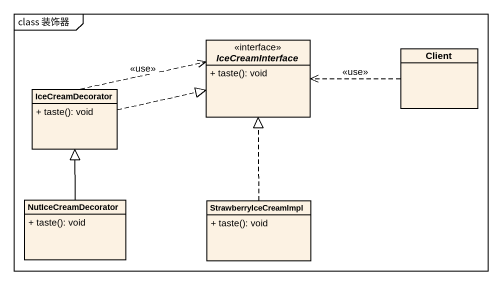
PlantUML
@startuml
mainframe class 装饰器
hide circle
hide empty members
skinparam classAttributeIconSize 0
interface IceCreamInterface {
  + taste(): void
}
class Client
class IceCreamDecorator {
  + taste(): void
}
class NutIceCreamDecorator {
  + taste(): void
}
class StrawberryIceCreamImpl {
  + taste(): void
}
Client .left.> IceCreamInterface : <<use>>
IceCreamDecorator .right.|> IceCreamInterface
IceCreamDecorator .right.> IceCreamInterface : <<use>>
NutIceCreamDecorator -up-|> IceCreamDecorator
StrawberryIceCreamImpl .up.|> IceCreamInterface
@enduml
